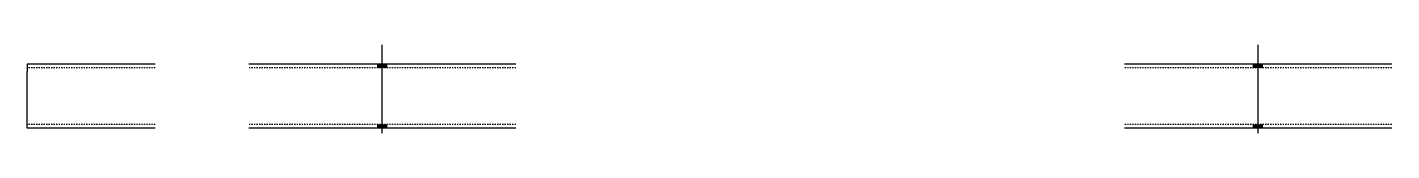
# Model space of a CAD drawing. Header units: millimetres. Extents: x 9 to 16268, y 12 to 243.
# Drawn here: x 11308 to 13443, y 12 to 150 of the extents above; entities that cross this region are included whole.
import ezdxf

# ---------------------------------------------------------------- set-up
doc = ezdxf.new("R2010")
doc.units = ezdxf.units.MM
doc.linetypes.add('DXK_LINE_DOT2', pattern=[3.9198, 1.9599, -1.9599])
doc.layers.add('STÅL', color=7, linetype='Continuous')

msp = doc.modelspace()

# ---------------------------------------------------------------- hatches: boundary and pattern name
at = {"layer": 'STÅL', "linetype": 'Continuous'}
for points in [[(11856.8, 113.5), (11870.8, 113.5), (11870.8, 119.5), (11856.8, 119.5)], [(11856.8, 113.5), (11870.8, 113.5), (11870.8, 119.5), (11856.8, 119.5)], [(13240.8, 119.5), (13226.8, 119.5), (13226.8, 113.5), (13240.8, 113.5)], [(13240.8, 119.5), (13226.8, 119.5), (13226.8, 113.5), (13240.8, 113.5)], [(11856.8, 19.5), (11870.8, 19.5), (11870.8, 25.5), (11856.8, 25.5)], [(11856.8, 19.5), (11870.8, 19.5), (11870.8, 25.5), (11856.8, 25.5)], [(13240.8, 25.5), (13226.8, 25.5), (13226.8, 19.5), (13240.8, 19.5)], [(13240.8, 25.5), (13226.8, 25.5), (13226.8, 19.5), (13240.8, 19.5)]]:
    msp.add_hatch(color=3, dxfattribs=at).paths.add_polyline_path(points)

# ---------------------------------------------------------------- linework, layer by layer
at = {"layer": 'STÅL', "color": 3, "linetype": 'Continuous'}
for p, q in [((11863.8, 12), (11863.8, 149.5)), ((11863.8, 12), (11863.8, 149.5)), ((13233.8, 12), (13233.8, 149.5)), ((13233.8, 12), (13233.8, 149.5)), ((11856.8, 113.5), (11856.8, 119.5)), ((11856.8, 113.5), (11856.8, 119.5)), ((11870.8, 113.5), (11870.8, 119.5)), ((11870.8, 113.5), (11870.8, 119.5)), ((13226.8, 113.5), (13226.8, 119.5)), ((13226.8, 113.5), (13226.8, 119.5)), ((13240.8, 113.5), (13240.8, 119.5)), ((13240.8, 113.5), (13240.8, 119.5)), ((11856.8, 19.5), (11856.8, 25.5)), ((11856.8, 19.5), (11856.8, 25.5)), ((11870.8, 19.5), (11870.8, 25.5)), ((11870.8, 19.5), (11870.8, 25.5)), ((13226.8, 19.5), (13226.8, 25.5)), ((13226.8, 19.5), (13226.8, 25.5)), ((13240.8, 19.5), (13240.8, 25.5)), ((13240.8, 19.5), (13240.8, 25.5))]:
    msp.add_line(p, q, dxfattribs=at)
at = {"layer": 'STÅL', "color": 2, "linetype": 'Continuous'}
for p, q in [((11308.4, 119.5), (11308.4, 107.5)), ((11508.4, 119.5), (11308.4, 119.5)), ((11308.4, 19.5), (11308.4, 107.5)), ((12072.8, 119.5), (11654.8, 119.5)), ((13442.8, 119.5), (13024.8, 119.5)), ((11508.4, 19.5), (11308.4, 19.5)), ((12072.8, 19.5), (11654.8, 19.5)), ((13442.8, 19.5), (13024.8, 19.5))]:
    msp.add_line(p, q, dxfattribs=at)
at = {"layer": 'STÅL', "color": 7, "linetype": 'DXK_LINE_DOT2'}
for p, q in [((11308.4, 119.5), (11308.4, 118.6)), ((11308.4, 118.6), (11308.4, 116)), ((11508.4, 113.5), (11308.4, 113.5)), ((12072.8, 113.5), (11654.8, 113.5)), ((13442.8, 113.5), (13024.8, 113.5)), ((11308.4, 26), (11308.4, 26.9)), ((11308.4, 26), (11308.4, 25.5)), ((11508.4, 25.5), (11308.4, 25.5)), ((12072.8, 25.5), (11654.8, 25.5)), ((13442.8, 25.5), (13024.8, 25.5)), ((11308.4, 19.5), (11308.4, 20.4))]:
    msp.add_line(p, q, dxfattribs=at)

doc.saveas('drawing.dxf')
